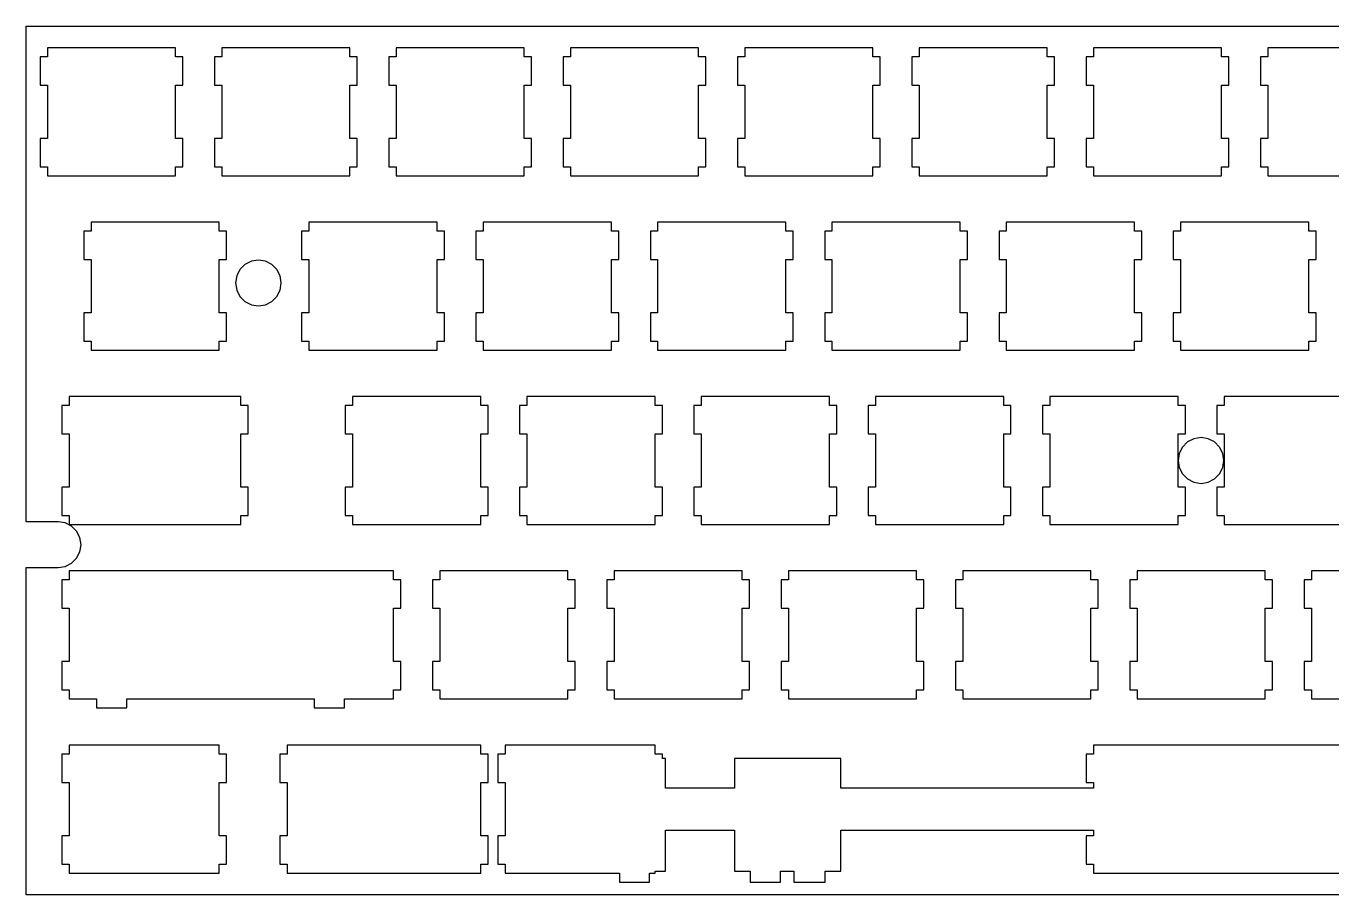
# Model space of a CAD drawing. Header units: millimetres. Extents: x 0 to 285, y 0 to 95.
# Drawn here: x 0.1 to 142.8, y 0.2 to 95.2 of the extents above; entities that cross this region are included whole.
import ezdxf

# ---------------------------------------------------------------- set-up
doc = ezdxf.new("R2010")
doc.units = ezdxf.units.MM
doc.layers.get('0').update_dxf_attribs({"color": 18, "true_color": 0x000000})

msp = doc.modelspace()

# ---------------------------------------------------------------- linework, layer by layer
at = {"color": 0}
for p, q in [((0.09508, 95.1548), (285.469, 95.1548)), ((0.09508, 40.9924), (0.09508, 95.1548)), ((16.4317, 92.7929), (2.43086, 92.7929)), ((2.43086, 92.7929), (2.43086, 91.7938)), ((16.4317, 91.7938), (16.4317, 92.7929)), ((35.4817, 92.7929), (21.4809, 92.7929)), ((21.4809, 92.7929), (21.4809, 91.7938)), ((35.4817, 91.7938), (35.4817, 92.7929)), ((54.5317, 92.7929), (40.531, 92.7929)), ((40.531, 92.7929), (40.531, 91.7938)), ((54.5317, 91.7938), (54.5317, 92.7929)), ((73.5803, 92.7929), (59.581, 92.7929)), ((59.581, 92.7929), (59.581, 91.7938)), ((73.5803, 91.7938), (73.5803, 92.7929)), ((92.6317, 92.7929), (78.631, 92.7929)), ((78.631, 92.7929), (78.631, 91.7938)), ((92.6317, 91.7938), (92.6317, 92.7929)), ((111.682, 92.7929), (97.681, 92.7929)), ((97.681, 92.7929), (97.681, 91.7938)), ((111.682, 91.7938), (111.682, 92.7929)), ((130.732, 92.7929), (116.731, 92.7929)), ((116.731, 92.7929), (116.731, 91.7938)), ((130.732, 91.7938), (130.732, 92.7929)), ((149.782, 92.7929), (135.781, 92.7929)), ((135.781, 92.7929), (135.781, 91.7938)), ((1.6316, 91.7938), (1.6316, 88.6933)), ((2.43086, 91.7938), (1.6316, 91.7938)), ((17.231, 91.7938), (16.4317, 91.7938)), ((17.231, 88.6933), (17.231, 91.7938)), ((20.6816, 91.7938), (20.6816, 88.6933)), ((21.4809, 91.7938), (20.6816, 91.7938)), ((36.2811, 91.7938), (35.4817, 91.7938)), ((36.2811, 88.6933), (36.2811, 91.7938)), ((39.7316, 91.7938), (39.7316, 88.6933)), ((40.531, 91.7938), (39.7316, 91.7938)), ((55.3311, 91.7938), (54.5317, 91.7938)), ((55.3311, 88.6933), (55.3311, 91.7938)), ((58.7816, 91.7938), (58.7816, 88.6933)), ((59.581, 91.7938), (58.7816, 91.7938)), ((74.3811, 91.7938), (73.5803, 91.7938)), ((74.3811, 88.6933), (74.3811, 91.7938)), ((77.8302, 91.7938), (77.8302, 88.6933)), ((78.631, 91.7938), (77.8302, 91.7938)), ((93.4311, 91.7938), (92.6317, 91.7938)), ((93.4311, 88.6933), (93.4311, 91.7938)), ((96.8816, 91.7938), (96.8816, 88.6933)), ((97.681, 91.7938), (96.8816, 91.7938)), ((112.481, 91.7938), (111.682, 91.7938)), ((112.481, 88.6933), (112.481, 91.7938)), ((115.932, 91.7938), (115.932, 88.6933)), ((116.731, 91.7938), (115.932, 91.7938)), ((131.531, 91.7938), (130.732, 91.7938)), ((131.531, 88.6933), (131.531, 91.7938)), ((134.982, 91.7938), (134.982, 88.6933)), ((135.781, 91.7938), (134.982, 91.7938)), ((1.6316, 88.6933), (2.43086, 88.6933)), ((2.43086, 88.6933), (2.43086, 82.8933)), ((16.4317, 88.6933), (17.231, 88.6933)), ((16.4317, 82.8933), (16.4317, 88.6933)), ((20.6816, 88.6933), (21.4809, 88.6933)), ((21.4809, 88.6933), (21.4809, 82.8933)), ((35.4817, 88.6933), (36.2811, 88.6933)), ((35.4817, 82.8933), (35.4817, 88.6933)), ((39.7316, 88.6933), (40.531, 88.6933)), ((40.531, 88.6933), (40.531, 82.8933)), ((54.5317, 88.6933), (55.3311, 88.6933)), ((54.5317, 82.8933), (54.5317, 88.6933)), ((58.7816, 88.6933), (59.581, 88.6933)), ((59.581, 88.6933), (59.581, 82.8933)), ((73.5803, 88.6933), (74.3811, 88.6933)), ((73.5803, 82.8933), (73.5803, 88.6933)), ((77.8302, 88.6933), (78.631, 88.6933)), ((78.631, 88.6933), (78.631, 82.8933)), ((92.6317, 88.6933), (93.4311, 88.6933)), ((92.6317, 82.8933), (92.6317, 88.6933)), ((96.8816, 88.6933), (97.681, 88.6933)), ((97.681, 88.6933), (97.681, 82.8933)), ((111.682, 88.6933), (112.481, 88.6933)), ((111.682, 82.8933), (111.682, 88.6933)), ((115.932, 88.6933), (116.731, 88.6933)), ((116.731, 88.6933), (116.731, 82.8933)), ((130.732, 88.6933), (131.531, 88.6933)), ((130.732, 82.8933), (130.732, 88.6933)), ((134.982, 88.6933), (135.781, 88.6933)), ((135.781, 88.6933), (135.781, 82.8933)), ((1.6316, 82.8933), (1.6316, 79.7941)), ((2.43086, 82.8933), (1.6316, 82.8933)), ((17.231, 82.8933), (16.4317, 82.8933)), ((17.231, 79.7941), (17.231, 82.8933)), ((20.6816, 82.8933), (20.6816, 79.7941)), ((21.4809, 82.8933), (20.6816, 82.8933)), ((36.2811, 82.8933), (35.4817, 82.8933)), ((36.2811, 79.7941), (36.2811, 82.8933)), ((39.7316, 82.8933), (39.7316, 79.7941)), ((40.531, 82.8933), (39.7316, 82.8933)), ((55.3311, 82.8933), (54.5317, 82.8933)), ((55.3311, 79.7941), (55.3311, 82.8933)), ((58.7816, 82.8933), (58.7816, 79.7941)), ((59.581, 82.8933), (58.7816, 82.8933)), ((74.3811, 82.8933), (73.5803, 82.8933)), ((74.3811, 79.7941), (74.3811, 82.8933)), ((77.8302, 82.8933), (77.8302, 79.7941)), ((78.631, 82.8933), (77.8302, 82.8933)), ((93.4311, 82.8933), (92.6317, 82.8933)), ((93.4311, 79.7941), (93.4311, 82.8933)), ((96.8816, 82.8933), (96.8816, 79.7941)), ((97.681, 82.8933), (96.8816, 82.8933)), ((112.481, 82.8933), (111.682, 82.8933)), ((112.481, 79.7941), (112.481, 82.8933)), ((115.932, 82.8933), (115.932, 79.7941)), ((116.731, 82.8933), (115.932, 82.8933)), ((131.531, 82.8933), (130.732, 82.8933)), ((131.531, 79.7941), (131.531, 82.8933)), ((134.982, 82.8933), (134.982, 79.7941)), ((135.781, 82.8933), (134.982, 82.8933)), ((1.6316, 79.7941), (2.43086, 79.7941)), ((2.43086, 79.7941), (2.43086, 78.7936)), ((2.43086, 78.7936), (16.4317, 78.7936)), ((16.4317, 79.7941), (17.231, 79.7941)), ((16.4317, 78.7936), (16.4317, 79.7941)), ((20.6816, 79.7941), (21.4809, 79.7941)), ((21.4809, 79.7941), (21.4809, 78.7936)), ((21.4809, 78.7936), (35.4817, 78.7936)), ((35.4817, 79.7941), (36.2811, 79.7941)), ((35.4817, 78.7936), (35.4817, 79.7941)), ((39.7316, 79.7941), (40.531, 79.7941)), ((40.531, 79.7941), (40.531, 78.7936)), ((40.531, 78.7936), (54.5317, 78.7936)), ((54.5317, 79.7941), (55.3311, 79.7941)), ((54.5317, 78.7936), (54.5317, 79.7941)), ((58.7816, 79.7941), (59.581, 79.7941)), ((59.581, 79.7941), (59.581, 78.7936)), ((59.581, 78.7936), (73.5803, 78.7936)), ((73.5803, 79.7941), (74.3811, 79.7941)), ((73.5803, 78.7936), (73.5803, 79.7941)), ((77.8302, 79.7941), (78.631, 79.7941)), ((78.631, 79.7941), (78.631, 78.7936)), ((78.631, 78.7936), (92.6317, 78.7936)), ((92.6317, 79.7941), (93.4311, 79.7941)), ((92.6317, 78.7936), (92.6317, 79.7941)), ((96.8816, 79.7941), (97.681, 79.7941)), ((97.681, 79.7941), (97.681, 78.7936)), ((97.681, 78.7936), (111.682, 78.7936)), ((111.682, 79.7941), (112.481, 79.7941)), ((111.682, 78.7936), (111.682, 79.7941)), ((115.932, 79.7941), (116.731, 79.7941)), ((116.731, 79.7941), (116.731, 78.7936)), ((116.731, 78.7936), (130.732, 78.7936)), ((130.732, 79.7941), (131.531, 79.7941)), ((130.732, 78.7936), (130.732, 79.7941)), ((134.982, 79.7941), (135.781, 79.7941)), ((135.781, 79.7941), (135.781, 78.7936)), ((135.781, 78.7936), (149.782, 78.7936)), ((21.1942, 73.7429), (7.19473, 73.7429)), ((7.19473, 73.7429), (7.19473, 72.7438)), ((21.1942, 72.7438), (21.1942, 73.7429)), ((45.0053, 73.7429), (31.0059, 73.7429)), ((31.0059, 73.7429), (31.0059, 72.7438)), ((45.0053, 72.7438), (45.0053, 73.7429)), ((64.0567, 73.7429), (50.056, 73.7429)), ((50.056, 73.7429), (50.056, 72.7438)), ((64.0567, 72.7438), (64.0567, 73.7429)), ((83.1067, 73.7429), (69.106, 73.7429)), ((69.106, 73.7429), (69.106, 72.7438)), ((83.1067, 72.7438), (83.1067, 73.7429)), ((102.157, 73.7429), (88.156, 73.7429)), ((88.156, 73.7429), (88.156, 72.7438)), ((102.157, 72.7438), (102.157, 73.7429)), ((121.205, 73.7429), (107.206, 73.7429)), ((107.206, 73.7429), (107.206, 72.7438)), ((121.205, 72.7438), (121.205, 73.7429)), ((140.257, 73.7429), (126.256, 73.7429)), ((126.256, 73.7429), (126.256, 72.7438)), ((140.257, 72.7438), (140.257, 73.7429)), ((6.3941, 72.7438), (6.3941, 69.6433)), ((7.19473, 72.7438), (6.3941, 72.7438)), ((21.9935, 72.7438), (21.1942, 72.7438)), ((21.9935, 69.6433), (21.9935, 72.7438)), ((30.2052, 72.7438), (30.2052, 69.6433)), ((31.0059, 72.7438), (30.2052, 72.7438)), ((45.8061, 72.7438), (45.0053, 72.7438)), ((45.8061, 69.6433), (45.8061, 72.7438)), ((49.2552, 72.7438), (49.2552, 69.6433)), ((50.056, 72.7438), (49.2552, 72.7438)), ((64.8561, 72.7438), (64.0567, 72.7438)), ((64.8561, 69.6433), (64.8561, 72.7438)), ((68.3066, 72.7438), (68.3066, 69.6433)), ((69.106, 72.7438), (68.3066, 72.7438)), ((83.9061, 72.7438), (83.1067, 72.7438)), ((83.9061, 69.6433), (83.9061, 72.7438)), ((87.3566, 72.7438), (87.3566, 69.6433)), ((88.156, 72.7438), (87.3566, 72.7438)), ((102.956, 72.7438), (102.157, 72.7438)), ((102.956, 69.6433), (102.956, 72.7438)), ((106.407, 72.7438), (106.407, 69.6433)), ((107.206, 72.7438), (106.407, 72.7438)), ((122.006, 72.7438), (121.205, 72.7438)), ((122.006, 69.6433), (122.006, 72.7438)), ((125.455, 72.7438), (125.455, 69.6433)), ((126.256, 72.7438), (125.455, 72.7438)), ((141.056, 72.7438), (140.257, 72.7438)), ((141.056, 69.6433), (141.056, 72.7438)), ((6.3941, 69.6433), (7.19473, 69.6433)), ((7.19473, 69.6433), (7.19473, 63.8433)), ((21.1942, 69.6433), (21.9935, 69.6433)), ((21.1942, 63.8433), (21.1942, 69.6433)), ((23.4583, 68.5631), (23.1042, 67.8656)), ((24.0123, 69.1155), (23.4583, 68.5631)), ((24.7082, 69.4711), (24.0123, 69.1155)), ((25.4827, 69.5925), (24.7082, 69.4711)), ((26.2544, 69.4711), (25.4827, 69.5925)), ((26.9517, 69.1155), (26.2544, 69.4711)), ((27.5029, 68.5631), (26.9517, 69.1155)), ((27.8598, 67.8656), (27.5029, 68.5631)), ((30.2052, 69.6433), (31.0059, 69.6433)), ((31.0059, 69.6433), (31.0059, 63.8433)), ((45.0053, 69.6433), (45.8061, 69.6433)), ((45.0053, 63.8433), (45.0053, 69.6433)), ((49.2552, 69.6433), (50.056, 69.6433)), ((50.056, 69.6433), (50.056, 63.8433)), ((64.0567, 69.6433), (64.8561, 69.6433)), ((64.0567, 63.8433), (64.0567, 69.6433)), ((68.3066, 69.6433), (69.106, 69.6433)), ((69.106, 69.6433), (69.106, 63.8433)), ((83.1067, 69.6433), (83.9061, 69.6433)), ((83.1067, 63.8433), (83.1067, 69.6433)), ((87.3566, 69.6433), (88.156, 69.6433)), ((88.156, 69.6433), (88.156, 63.8433)), ((102.157, 69.6433), (102.956, 69.6433)), ((102.157, 63.8433), (102.157, 69.6433)), ((106.407, 69.6433), (107.206, 69.6433)), ((107.206, 69.6433), (107.206, 63.8433)), ((121.205, 69.6433), (122.006, 69.6433)), ((121.205, 63.8433), (121.205, 69.6433)), ((125.455, 69.6433), (126.256, 69.6433)), ((126.256, 69.6433), (126.256, 63.8433)), ((140.257, 69.6433), (141.056, 69.6433)), ((140.257, 63.8433), (140.257, 69.6433)), ((23.1042, 67.8656), (22.9829, 67.0913)), ((22.9829, 67.0913), (23.1042, 66.3208)), ((27.9811, 67.0913), (27.8598, 67.8656)), ((27.8598, 66.3208), (27.9811, 67.0913)), ((23.1042, 66.3208), (23.4583, 65.6237)), ((27.5029, 65.6237), (27.8598, 66.3208)), ((23.4583, 65.6237), (24.0123, 65.0709)), ((24.0123, 65.0709), (24.7082, 64.7153)), ((24.7082, 64.7153), (25.4827, 64.5915)), ((25.4827, 64.5915), (26.2544, 64.7153)), ((26.2544, 64.7153), (26.9517, 65.0709)), ((26.9517, 65.0709), (27.5029, 65.6237)), ((6.3941, 63.8433), (6.3941, 60.7441)), ((7.19473, 63.8433), (6.3941, 63.8433)), ((21.9935, 63.8433), (21.1942, 63.8433)), ((21.9935, 60.7441), (21.9935, 63.8433)), ((30.2052, 63.8433), (30.2052, 60.7441)), ((31.0059, 63.8433), (30.2052, 63.8433)), ((45.8061, 63.8433), (45.0053, 63.8433)), ((45.8061, 60.7441), (45.8061, 63.8433)), ((49.2552, 63.8433), (49.2552, 60.7441)), ((50.056, 63.8433), (49.2552, 63.8433)), ((64.8561, 63.8433), (64.0567, 63.8433)), ((64.8561, 60.7441), (64.8561, 63.8433)), ((68.3066, 63.8433), (68.3066, 60.7441)), ((69.106, 63.8433), (68.3066, 63.8433)), ((83.9061, 63.8433), (83.1067, 63.8433)), ((83.9061, 60.7441), (83.9061, 63.8433)), ((87.3566, 63.8433), (87.3566, 60.7441)), ((88.156, 63.8433), (87.3566, 63.8433)), ((102.956, 63.8433), (102.157, 63.8433)), ((102.956, 60.7441), (102.956, 63.8433)), ((106.407, 63.8433), (106.407, 60.7441)), ((107.206, 63.8433), (106.407, 63.8433)), ((122.006, 63.8433), (121.205, 63.8433)), ((122.006, 60.7441), (122.006, 63.8433)), ((125.455, 63.8433), (125.455, 60.7441)), ((126.256, 63.8433), (125.455, 63.8433)), ((141.056, 63.8433), (140.257, 63.8433)), ((141.056, 60.7441), (141.056, 63.8433)), ((6.3941, 60.7441), (7.19473, 60.7441)), ((7.19473, 60.7441), (7.19473, 59.7436)), ((21.1942, 60.7441), (21.9935, 60.7441)), ((21.1942, 59.7436), (21.1942, 60.7441)), ((30.2052, 60.7441), (31.0059, 60.7441)), ((31.0059, 60.7441), (31.0059, 59.7436)), ((45.0053, 60.7441), (45.8061, 60.7441)), ((45.0053, 59.7436), (45.0053, 60.7441)), ((49.2552, 60.7441), (50.056, 60.7441)), ((50.056, 60.7441), (50.056, 59.7436)), ((64.0567, 60.7441), (64.8561, 60.7441)), ((64.0567, 59.7436), (64.0567, 60.7441)), ((68.3066, 60.7441), (69.106, 60.7441)), ((69.106, 60.7441), (69.106, 59.7436)), ((83.1067, 60.7441), (83.9061, 60.7441)), ((83.1067, 59.7436), (83.1067, 60.7441)), ((87.3566, 60.7441), (88.156, 60.7441)), ((88.156, 60.7441), (88.156, 59.7436)), ((102.157, 60.7441), (102.956, 60.7441)), ((102.157, 59.7436), (102.157, 60.7441)), ((106.407, 60.7441), (107.206, 60.7441)), ((107.206, 60.7441), (107.206, 59.7436)), ((121.205, 60.7441), (122.006, 60.7441)), ((121.205, 59.7436), (121.205, 60.7441)), ((125.455, 60.7441), (126.256, 60.7441)), ((126.256, 60.7441), (126.256, 59.7436)), ((140.257, 60.7441), (141.056, 60.7441)), ((140.257, 59.7436), (140.257, 60.7441)), ((7.19473, 59.7436), (21.1942, 59.7436)), ((31.0059, 59.7436), (45.0053, 59.7436)), ((50.056, 59.7436), (64.0567, 59.7436)), ((69.106, 59.7436), (83.1067, 59.7436)), ((88.156, 59.7436), (102.157, 59.7436)), ((107.206, 59.7436), (121.205, 59.7436)), ((126.256, 59.7436), (140.257, 59.7436)), ((23.5755, 54.6929), (4.8121, 54.6929)), ((4.8121, 54.6929), (4.8121, 53.6924)), ((23.5755, 53.6924), (23.5755, 54.6929)), ((49.7692, 54.6929), (35.7699, 54.6929)), ((35.7699, 54.6929), (35.7699, 53.6924)), ((49.7692, 53.6924), (49.7692, 54.6929)), ((68.8178, 54.6929), (54.8171, 54.6929)), ((54.8171, 54.6929), (54.8171, 53.6924)), ((68.8178, 53.6924), (68.8178, 54.6929)), ((87.8678, 54.6929), (73.8685, 54.6929)), ((73.8685, 54.6929), (73.8685, 53.6924)), ((87.8678, 53.6924), (87.8678, 54.6929)), ((106.918, 54.6929), (92.9185, 54.6929)), ((92.9185, 54.6929), (92.9185, 53.6924)), ((106.918, 53.6924), (106.918, 54.6929)), ((125.969, 54.6929), (111.967, 54.6929)), ((111.967, 54.6929), (111.967, 53.6924)), ((125.969, 53.6924), (125.969, 54.6929)), ((145.018, 54.6929), (131.018, 54.6929)), ((131.018, 54.6929), (131.018, 53.6924)), ((4.01285, 53.6924), (4.01285, 50.5933)), ((4.8121, 53.6924), (4.01285, 53.6924)), ((24.3761, 53.6924), (23.5755, 53.6924)), ((24.3761, 50.5933), (24.3761, 53.6924)), ((34.9691, 53.6924), (34.9691, 50.5933)), ((35.7699, 53.6924), (34.9691, 53.6924)), ((50.5672, 53.6924), (49.7692, 53.6924)), ((50.5672, 50.5933), (50.5672, 53.6924)), ((54.0191, 53.6924), (54.0191, 50.5933)), ((54.8171, 53.6924), (54.0191, 53.6924)), ((69.6186, 53.6924), (68.8178, 53.6924)), ((69.6186, 50.5933), (69.6186, 53.6924)), ((73.0691, 53.6924), (73.0691, 50.5933)), ((73.8685, 53.6924), (73.0691, 53.6924)), ((88.6686, 53.6924), (87.8678, 53.6924)), ((88.6686, 50.5933), (88.6686, 53.6924)), ((92.1191, 53.6924), (92.1191, 50.5933)), ((92.9185, 53.6924), (92.1191, 53.6924)), ((107.717, 53.6924), (106.918, 53.6924)), ((107.717, 50.5933), (107.717, 53.6924)), ((111.169, 53.6924), (111.169, 50.5933)), ((111.967, 53.6924), (111.169, 53.6924)), ((126.769, 53.6924), (125.969, 53.6924)), ((126.769, 50.5933), (126.769, 53.6924)), ((130.218, 53.6924), (130.218, 50.5933)), ((131.018, 53.6924), (130.218, 53.6924)), ((4.01285, 50.5933), (4.8121, 50.5933)), ((4.8121, 50.5933), (4.8121, 44.7933)), ((23.5755, 50.5933), (24.3761, 50.5933)), ((23.5755, 44.7933), (23.5755, 50.5933)), ((34.9691, 50.5933), (35.7699, 50.5933)), ((35.7699, 50.5933), (35.7699, 44.7933)), ((49.7692, 50.5933), (50.5672, 50.5933)), ((49.7692, 44.7933), (49.7692, 50.5933)), ((54.0191, 50.5933), (54.8171, 50.5933)), ((54.8171, 50.5933), (54.8171, 44.7933)), ((68.8178, 50.5933), (69.6186, 50.5933)), ((68.8178, 44.7933), (68.8178, 50.5933)), ((73.0691, 50.5933), (73.8685, 50.5933)), ((73.8685, 50.5933), (73.8685, 44.7933)), ((87.8678, 50.5933), (88.6686, 50.5933)), ((87.8678, 44.7933), (87.8678, 50.5933)), ((92.1191, 50.5933), (92.9185, 50.5933)), ((92.9185, 50.5933), (92.9185, 44.7933)), ((106.918, 50.5933), (107.717, 50.5933)), ((106.918, 44.7933), (106.918, 50.5933)), ((111.169, 50.5933), (111.967, 50.5933)), ((111.967, 50.5933), (111.967, 44.7933)), ((125.969, 50.5933), (126.769, 50.5933)), ((125.969, 44.7933), (125.969, 50.5933)), ((127.71, 50.0712), (127.012, 49.7156)), ((128.483, 50.1908), (127.71, 50.0712)), ((129.255, 50.0712), (128.483, 50.1908)), ((129.952, 49.7156), (129.255, 50.0712)), ((130.218, 50.5933), (131.018, 50.5933)), ((131.018, 50.5933), (131.018, 44.7933)), ((126.46, 49.1613), (126.103, 48.4657)), ((127.012, 49.7156), (126.46, 49.1613)), ((130.504, 49.1613), (129.952, 49.7156)), ((130.859, 48.4657), (130.504, 49.1613)), ((126.103, 48.4657), (125.983, 47.6913)), ((125.983, 47.6913), (126.103, 46.9209)), ((130.983, 47.6913), (130.859, 48.4657)), ((130.859, 46.9209), (130.983, 47.6913)), ((126.103, 46.9209), (126.46, 46.222)), ((126.46, 46.222), (127.012, 45.671)), ((127.012, 45.671), (127.71, 45.314)), ((129.255, 45.314), (129.952, 45.671)), ((129.952, 45.671), (130.504, 46.222)), ((130.504, 46.222), (130.859, 46.9209)), ((4.01285, 44.7933), (4.01285, 41.6927)), ((4.8121, 44.7933), (4.01285, 44.7933)), ((24.3761, 44.7933), (23.5755, 44.7933)), ((24.3761, 41.6927), (24.3761, 44.7933)), ((34.9691, 44.7933), (34.9691, 41.6927)), ((35.7699, 44.7933), (34.9691, 44.7933)), ((50.5672, 44.7933), (49.7692, 44.7933)), ((50.5672, 41.6927), (50.5672, 44.7933)), ((54.0191, 44.7933), (54.0191, 41.6927)), ((54.8171, 44.7933), (54.0191, 44.7933)), ((69.6186, 44.7933), (68.8178, 44.7933)), ((69.6186, 41.6927), (69.6186, 44.7933)), ((73.0691, 44.7933), (73.0691, 41.6927)), ((73.8685, 44.7933), (73.0691, 44.7933)), ((88.6686, 44.7933), (87.8678, 44.7933)), ((88.6686, 41.6927), (88.6686, 44.7933)), ((92.1191, 44.7933), (92.1191, 41.6927)), ((92.9185, 44.7933), (92.1191, 44.7933)), ((107.717, 44.7933), (106.918, 44.7933)), ((107.717, 41.6927), (107.717, 44.7933)), ((111.169, 44.7933), (111.169, 41.6927)), ((111.967, 44.7933), (111.169, 44.7933)), ((126.769, 44.7933), (125.969, 44.7933)), ((126.769, 41.6927), (126.769, 44.7933)), ((127.71, 45.314), (128.483, 45.1915)), ((128.483, 45.1915), (129.255, 45.314)), ((130.218, 44.7933), (130.218, 41.6927)), ((131.018, 44.7933), (130.218, 44.7933)), ((4.01285, 41.6927), (4.8121, 41.6927)), ((4.8121, 41.6927), (4.8121, 40.6922)), ((23.5755, 41.6927), (24.3761, 41.6927)), ((23.5755, 40.6922), (23.5755, 41.6927)), ((34.9691, 41.6927), (35.7699, 41.6927)), ((35.7699, 41.6927), (35.7699, 40.6922)), ((49.7692, 41.6927), (50.5672, 41.6927)), ((49.7692, 40.6922), (49.7692, 41.6927)), ((54.0191, 41.6927), (54.8171, 41.6927)), ((54.8171, 41.6927), (54.8171, 40.6922)), ((68.8178, 41.6927), (69.6186, 41.6927)), ((68.8178, 40.6922), (68.8178, 41.6927)), ((73.0691, 41.6927), (73.8685, 41.6927)), ((73.8685, 41.6927), (73.8685, 40.6922)), ((87.8678, 41.6927), (88.6686, 41.6927)), ((87.8678, 40.6922), (87.8678, 41.6927)), ((92.1191, 41.6927), (92.9185, 41.6927)), ((92.9185, 41.6927), (92.9185, 40.6922)), ((106.918, 41.6927), (107.717, 41.6927)), ((106.918, 40.6922), (106.918, 41.6927)), ((111.169, 41.6927), (111.967, 41.6927)), ((111.967, 41.6927), (111.967, 40.6922)), ((125.969, 41.6927), (126.769, 41.6927)), ((125.969, 40.6922), (125.969, 41.6927)), ((130.218, 41.6927), (131.018, 41.6927)), ((131.018, 41.6927), (131.018, 40.6922)), ((3.5953, 40.9924), (0.09508, 40.9924)), ((4.367, 40.87), (3.5953, 40.9924)), ((5.06293, 40.5158), (4.367, 40.87)), ((4.8121, 40.6922), (23.5755, 40.6922)), ((5.61689, 39.963), (5.06293, 40.5158)), ((5.97105, 39.2659), (5.61689, 39.963)), ((35.7699, 40.6922), (49.7692, 40.6922)), ((54.8171, 40.6922), (68.8178, 40.6922)), ((73.8685, 40.6922), (87.8678, 40.6922)), ((92.9185, 40.6922), (106.918, 40.6922)), ((111.967, 40.6922), (125.969, 40.6922)), ((131.018, 40.6922), (145.018, 40.6922)), ((6.09505, 38.4926), (5.97105, 39.2659)), ((5.61689, 37.0237), (5.97105, 37.7197)), ((5.97105, 37.7197), (6.09505, 38.4926)), ((0.09508, 35.9929), (3.59392, 35.9929)), ((0.09508, 0.22875), (0.09508, 35.9929)), ((3.59392, 35.9929), (4.367, 36.1142)), ((4.367, 36.1142), (5.06293, 36.4698)), ((5.06293, 36.4698), (5.61689, 37.0237)), ((4.01285, 34.6439), (4.01285, 31.5433)), ((4.8121, 34.6439), (4.01285, 34.6439)), ((40.2428, 35.6429), (4.8121, 35.6429)), ((4.8121, 35.6429), (4.8121, 34.6439)), ((40.2428, 34.6439), (40.2428, 35.6429)), ((41.045, 34.6439), (40.2428, 34.6439)), ((41.045, 31.5433), (41.045, 34.6439)), ((44.4941, 34.6439), (44.4941, 31.5433)), ((45.2949, 34.6439), (44.4941, 34.6439)), ((59.2942, 35.6429), (45.2949, 35.6429)), ((45.2949, 35.6429), (45.2949, 34.6439)), ((59.2942, 34.6439), (59.2942, 35.6429)), ((60.095, 34.6439), (59.2942, 34.6439)), ((60.095, 31.5433), (60.095, 34.6439)), ((63.5441, 34.6439), (63.5441, 31.5433)), ((64.3449, 34.6439), (63.5441, 34.6439)), ((78.3442, 35.6429), (64.3449, 35.6429)), ((64.3449, 35.6429), (64.3449, 34.6439)), ((78.3442, 34.6439), (78.3442, 35.6429)), ((79.145, 34.6439), (78.3442, 34.6439)), ((79.145, 31.5433), (79.145, 34.6439)), ((82.5941, 34.6439), (82.5941, 31.5433)), ((83.3949, 34.6439), (82.5941, 34.6439)), ((97.3942, 35.6429), (83.3949, 35.6429)), ((83.3949, 35.6429), (83.3949, 34.6439)), ((97.3942, 34.6439), (97.3942, 35.6429)), ((98.1936, 34.6439), (97.3942, 34.6439)), ((98.1936, 31.5433), (98.1936, 34.6439)), ((101.644, 34.6439), (101.644, 31.5433)), ((102.443, 34.6439), (101.644, 34.6439)), ((116.443, 35.6429), (102.443, 35.6429)), ((102.443, 35.6429), (102.443, 34.6439)), ((116.443, 34.6439), (116.443, 35.6429)), ((117.244, 34.6439), (116.443, 34.6439)), ((117.244, 31.5433), (117.244, 34.6439)), ((120.694, 34.6439), (120.694, 31.5433)), ((121.495, 34.6439), (120.694, 34.6439)), ((135.494, 35.6429), (121.495, 35.6429)), ((121.495, 35.6429), (121.495, 34.6439)), ((135.494, 34.6439), (135.494, 35.6429)), ((136.294, 34.6439), (135.494, 34.6439)), ((136.294, 31.5433), (136.294, 34.6439)), ((139.744, 34.6439), (139.744, 31.5433)), ((140.543, 34.6439), (139.744, 34.6439)), ((154.543, 35.6429), (140.543, 35.6429)), ((140.543, 35.6429), (140.543, 34.6439)), ((4.01285, 31.5433), (4.8121, 31.5433)), ((4.8121, 31.5433), (4.8121, 25.7431)), ((40.2428, 31.5433), (41.045, 31.5433)), ((40.2428, 25.7431), (40.2428, 31.5433)), ((44.4941, 31.5433), (45.2949, 31.5433)), ((45.2949, 31.5433), (45.2949, 25.7431)), ((59.2942, 31.5433), (60.095, 31.5433)), ((59.2942, 25.7431), (59.2942, 31.5433)), ((63.5441, 31.5433), (64.3449, 31.5433)), ((64.3449, 31.5433), (64.3449, 25.7431)), ((78.3442, 31.5433), (79.145, 31.5433)), ((78.3442, 25.7431), (78.3442, 31.5433)), ((82.5941, 31.5433), (83.3949, 31.5433)), ((83.3949, 31.5433), (83.3949, 25.7431)), ((97.3942, 31.5433), (98.1936, 31.5433)), ((97.3942, 25.7431), (97.3942, 31.5433)), ((101.644, 31.5433), (102.443, 31.5433)), ((102.443, 31.5433), (102.443, 25.7431)), ((116.443, 31.5433), (117.244, 31.5433)), ((116.443, 25.7431), (116.443, 31.5433)), ((120.694, 31.5433), (121.495, 31.5433)), ((121.495, 31.5433), (121.495, 25.7431)), ((135.494, 31.5433), (136.294, 31.5433)), ((135.494, 25.7431), (135.494, 31.5433)), ((139.744, 31.5433), (140.543, 31.5433)), ((140.543, 31.5433), (140.543, 25.7431)), ((4.01285, 25.7431), (4.01285, 22.6439)), ((4.8121, 25.7431), (4.01285, 25.7431)), ((41.045, 25.7431), (40.2428, 25.7431)), ((41.045, 22.6439), (41.045, 25.7431)), ((44.4941, 25.7431), (44.4941, 22.6439)), ((45.2949, 25.7431), (44.4941, 25.7431)), ((60.095, 25.7431), (59.2942, 25.7431)), ((60.095, 22.6439), (60.095, 25.7431)), ((63.5441, 25.7431), (63.5441, 22.6439)), ((64.3449, 25.7431), (63.5441, 25.7431)), ((79.145, 25.7431), (78.3442, 25.7431)), ((79.145, 22.6439), (79.145, 25.7431)), ((82.5941, 25.7431), (82.5941, 22.6439)), ((83.3949, 25.7431), (82.5941, 25.7431)), ((98.1936, 25.7431), (97.3942, 25.7431)), ((98.1936, 22.6439), (98.1936, 25.7431)), ((101.644, 25.7431), (101.644, 22.6439)), ((102.443, 25.7431), (101.644, 25.7431)), ((117.244, 25.7431), (116.443, 25.7431)), ((117.244, 22.6439), (117.244, 25.7431)), ((120.694, 25.7431), (120.694, 22.6439)), ((121.495, 25.7431), (120.694, 25.7431)), ((136.294, 25.7431), (135.494, 25.7431)), ((136.294, 22.6439), (136.294, 25.7431)), ((139.744, 25.7431), (139.744, 22.6439)), ((140.543, 25.7431), (139.744, 25.7431)), ((4.01285, 22.6439), (4.8121, 22.6439)), ((4.8121, 22.6439), (4.8121, 21.6435)), ((4.8121, 21.6435), (7.78729, 21.6435)), ((7.78729, 21.6435), (7.78729, 20.6733)), ((11.0863, 21.6435), (31.586, 21.6435)), ((11.0863, 20.6733), (11.0863, 21.6435)), ((31.586, 21.6435), (31.586, 20.6733)), ((34.8864, 21.6435), (40.2428, 21.6435)), ((34.8864, 20.6733), (34.8864, 21.6435)), ((40.2428, 22.6439), (41.045, 22.6439)), ((40.2428, 21.6435), (40.2428, 22.6439)), ((44.4941, 22.6439), (45.2949, 22.6439)), ((45.2949, 22.6439), (45.2949, 21.6435)), ((45.2949, 21.6435), (59.2942, 21.6435)), ((59.2942, 22.6439), (60.095, 22.6439)), ((59.2942, 21.6435), (59.2942, 22.6439)), ((63.5441, 22.6439), (64.3449, 22.6439)), ((64.3449, 22.6439), (64.3449, 21.6435)), ((64.3449, 21.6435), (78.3442, 21.6435)), ((78.3442, 22.6439), (79.145, 22.6439)), ((78.3442, 21.6435), (78.3442, 22.6439)), ((82.5941, 22.6439), (83.3949, 22.6439)), ((83.3949, 22.6439), (83.3949, 21.6435)), ((83.3949, 21.6435), (97.3942, 21.6435)), ((97.3942, 22.6439), (98.1936, 22.6439)), ((97.3942, 21.6435), (97.3942, 22.6439)), ((101.644, 22.6439), (102.443, 22.6439)), ((102.443, 22.6439), (102.443, 21.6435)), ((102.443, 21.6435), (116.443, 21.6435)), ((116.443, 22.6439), (117.244, 22.6439)), ((116.443, 21.6435), (116.443, 22.6439)), ((120.694, 22.6439), (121.495, 22.6439)), ((121.495, 22.6439), (121.495, 21.6435)), ((121.495, 21.6435), (135.494, 21.6435)), ((135.494, 22.6439), (136.294, 22.6439)), ((135.494, 21.6435), (135.494, 22.6439)), ((139.744, 22.6439), (140.543, 22.6439)), ((140.543, 22.6439), (140.543, 21.6435)), ((140.543, 21.6435), (154.543, 21.6435)), ((7.78729, 20.6733), (11.0863, 20.6733)), ((31.586, 20.6733), (34.8864, 20.6733)), ((21.1942, 16.593), (4.8121, 16.593)), ((4.8121, 16.593), (4.8121, 15.5939)), ((21.1942, 15.5939), (21.1942, 16.593)), ((49.7692, 16.593), (28.6246, 16.593)), ((28.6246, 16.593), (28.6246, 15.5939)), ((49.7692, 15.5939), (49.7692, 16.593)), ((68.8178, 16.593), (52.4372, 16.593)), ((52.4372, 16.593), (52.4372, 15.5939)), ((68.8178, 15.5939), (68.8178, 16.593)), ((116.731, 16.593), (116.731, 15.5939)), ((149.782, 16.593), (116.731, 16.593)), ((4.01285, 15.5939), (4.01285, 12.4919)), ((4.8121, 15.5939), (4.01285, 15.5939)), ((21.9935, 15.5939), (21.1942, 15.5939)), ((21.9935, 12.4919), (21.9935, 15.5939)), ((27.824, 15.5939), (27.824, 12.4919)), ((28.6246, 15.5939), (27.824, 15.5939)), ((50.5686, 15.5939), (49.7692, 15.5939)), ((50.5686, 12.4919), (50.5686, 15.5939)), ((51.6364, 15.5939), (51.6364, 12.4919)), ((52.4372, 15.5939), (51.6364, 15.5939)), ((69.6186, 15.5939), (68.8178, 15.5939)), ((69.6186, 15.124), (69.6186, 15.5939)), ((69.9562, 15.124), (69.6186, 15.124)), ((69.9562, 11.8938), (69.9562, 15.124)), ((77.501, 15.124), (77.501, 11.8938)), ((89.1314, 15.124), (77.501, 15.124)), ((89.1314, 11.8938), (89.1314, 15.124)), ((115.932, 15.5939), (115.932, 12.4919)), ((116.731, 15.5939), (115.932, 15.5939)), ((4.01285, 12.4919), (4.8121, 12.4919)), ((4.8121, 12.4919), (4.8121, 6.69315)), ((21.1942, 12.4919), (21.9935, 12.4919)), ((21.1942, 6.69315), (21.1942, 12.4919)), ((27.824, 12.4919), (28.6246, 12.4919)), ((28.6246, 12.4919), (28.6246, 6.69315)), ((49.7692, 12.4919), (50.5686, 12.4919)), ((49.7692, 6.69315), (49.7692, 12.4919)), ((51.6364, 12.4919), (52.4372, 12.4919)), ((52.4372, 12.4919), (52.4372, 6.69315)), ((77.501, 11.8938), (69.9562, 11.8938)), ((116.731, 11.8938), (89.1314, 11.8938)), ((115.932, 12.4919), (116.731, 12.4919)), ((116.731, 12.4919), (116.731, 11.8938)), ((69.9562, 7.29396), (77.501, 7.29396)), ((69.9562, 2.8236), (69.9562, 7.29396)), ((77.501, 7.29396), (77.501, 2.8236)), ((89.1314, 7.29396), (116.731, 7.29396)), ((89.1314, 2.8236), (89.1314, 7.29396)), ((116.731, 7.29396), (116.731, 6.69315)), ((4.01285, 6.69315), (4.01285, 3.59392)), ((4.8121, 6.69315), (4.01285, 6.69315)), ((21.9935, 6.69315), (21.1942, 6.69315)), ((21.9935, 3.59392), (21.9935, 6.69315)), ((27.824, 6.69315), (27.824, 3.59392)), ((28.6246, 6.69315), (27.824, 6.69315)), ((50.5686, 6.69315), (49.7692, 6.69315)), ((50.5686, 3.59392), (50.5686, 6.69315)), ((51.6364, 6.69315), (51.6364, 3.59392)), ((52.4372, 6.69315), (51.6364, 6.69315)), ((115.932, 6.69315), (115.932, 3.59392)), ((116.731, 6.69315), (115.932, 6.69315)), ((4.01285, 3.59392), (4.8121, 3.59392)), ((4.8121, 3.59392), (4.8121, 2.59347)), ((21.1942, 3.59392), (21.9935, 3.59392)), ((21.1942, 2.59347), (21.1942, 3.59392)), ((27.824, 3.59392), (28.6246, 3.59392)), ((28.6246, 3.59392), (28.6246, 2.59347)), ((49.7692, 3.59392), (50.5686, 3.59392)), ((49.7692, 2.59347), (49.7692, 3.59392)), ((51.6364, 3.59392), (52.4372, 3.59392)), ((52.4372, 3.59392), (52.4372, 2.59347)), ((115.932, 3.59392), (116.731, 3.59392)), ((116.731, 3.59392), (116.731, 2.59347)), ((4.8121, 2.59347), (21.1942, 2.59347)), ((28.6246, 2.59347), (49.7692, 2.59347)), ((52.4372, 2.59347), (64.9319, 2.59347)), ((64.9319, 2.59347), (64.9319, 1.62333)), ((64.9319, 1.62333), (68.2308, 1.62333)), ((68.2308, 2.59347), (68.8178, 2.59347)), ((68.2308, 1.62333), (68.2308, 2.59347)), ((68.8178, 2.8236), (69.9562, 2.8236)), ((68.8178, 2.59347), (68.8178, 2.8236)), ((77.501, 2.8236), (79.2261, 2.8236)), ((79.2261, 2.8236), (79.2261, 1.62333)), ((79.2261, 1.62333), (82.5253, 1.62333)), ((82.5253, 2.8236), (83.9819, 2.8236)), ((82.5253, 1.62333), (82.5253, 2.8236)), ((83.9819, 2.8236), (83.9819, 1.62333)), ((83.9819, 1.62333), (87.4063, 1.62333)), ((87.4063, 2.8236), (89.1314, 2.8236)), ((87.4063, 1.62333), (87.4063, 2.8236)), ((116.731, 2.59347), (149.782, 2.59347)), ((285.469, 0.22875), (0.09508, 0.22875))]:
    msp.add_line(p, q, dxfattribs=at)

doc.saveas('drawing.dxf')
